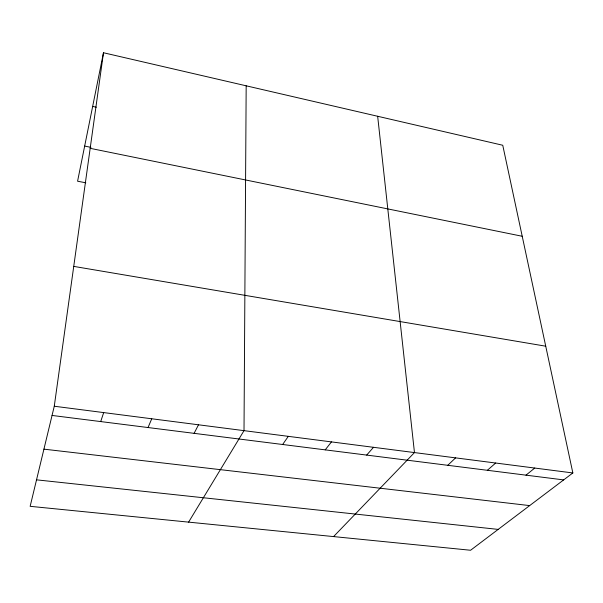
<?xml version="1.0" encoding="UTF-8"?>
<svg xmlns="http://www.w3.org/2000/svg" width="603" height="603" viewBox="0 0 603 603"><rect width="100%" height="100%" fill="white"/><g stroke="black" fill="none" stroke-linecap="round" stroke-linejoin="round"><path stroke-width="0.9" d="M246.175 85.807L244.011 430.648L188.603 522.13M54.27 406.234L103.482 52.747L502.751 145.255L572.85 472.956L470.589 550.253L30.15 506.324L54.27 406.234L572.85 472.956M103.482 52.747L77.583 181.209L85.792 182.799M100.701 421.572L103.686 412.595M148.037 427.535L151.752 418.776M194.106 433.338L198.508 424.791M282.641 444.494L288.317 436.346M325.213 449.861L331.462 441.901M366.692 455.084L373.498 447.305M333.58 536.587L414.465 452.582L377.659 116.266M447.765 465.297L455.597 457.873M487.375 470.287L495.674 463.029M525.989 475.156L534.748 468.056M36.534 479.837L498.184 529.396M43.929 449.152L529.66 505.6M52.046 415.444L563.662 479.905M73.739 266.39L545.738 346.197M84.669 146.069L90.963 147.351M90.179 148.33L522.221 236.27M92.666 106.422L96.322 107.213"/></g></svg>
